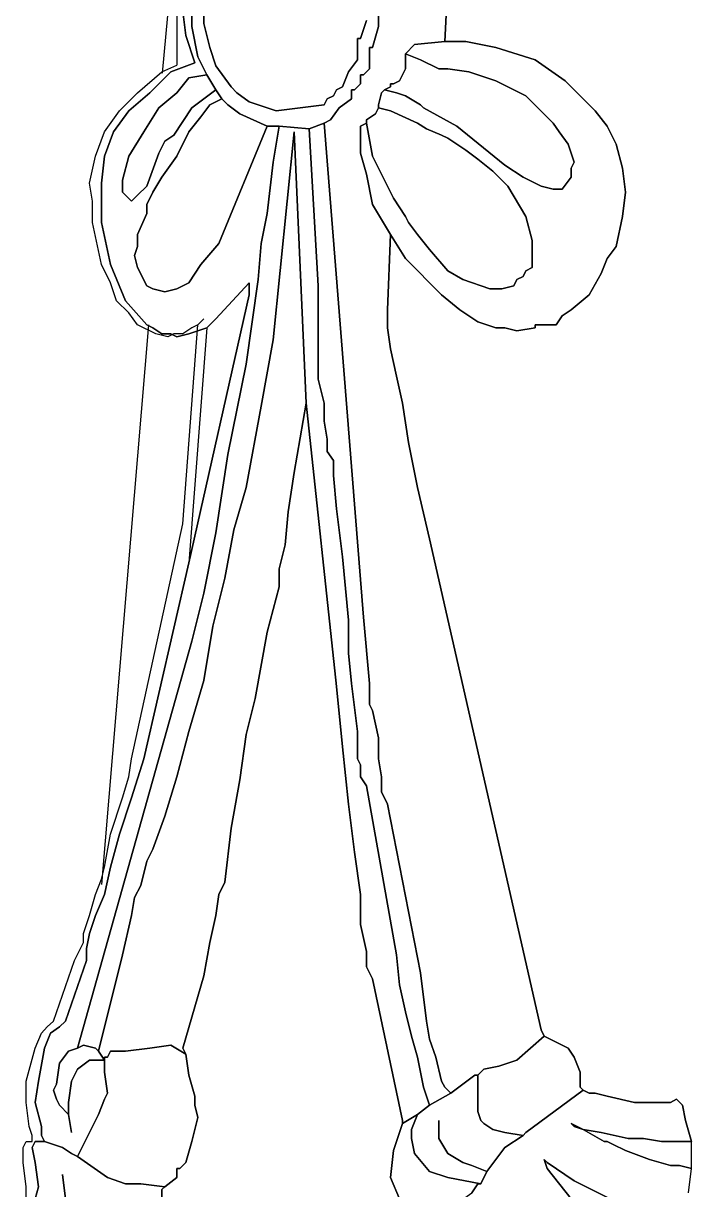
# Model space of a CAD drawing. Header units: millimetres. Extents: x 4238 to 14021, y -44 to 5418.
# Drawn here: x 12898.2 to 12964, y 1468.8 to 1584.3 of the extents above; entities that cross this region are included whole.
import ezdxf

# ---------------------------------------------------------------- set-up
doc = ezdxf.new("R2010")
doc.units = ezdxf.units.MM
doc.layers.add('cad-block.com', color=250, linetype='Continuous')

# ---------------------------------------------------------------- blocks, each defined once
blk = doc.blocks.new('Street light 3_side_cad-block.com')
at = {"color": 0}
for p, q in [((-52.4, 459.63), (-49.06, 495.31)), ((-50.98, 470.81), (-50.98, 460.41)), ((-24.11, 468.72), (-24.41, 462.75)), ((-24.41, 462.75), (-22.32, 462.75)), ((-22.32, 462.75), (-19.33, 462.16)), ((-19.33, 462.16), (-15.45, 460.96)), ((-15.45, 460.96), (-12.46, 458.87)), ((-54.86, 457.68), (-52.47, 459.77)), ((-12.46, 458.87), (-9.48, 455.89)), ((-56.65, 455.89), (-54.86, 457.68)), ((-58.14, 453.8), (-56.65, 455.89)), ((-9.48, 455.89), (-8.29, 454.39)), ((-8.29, 454.39), (-7.39, 452.6)), ((-59.04, 451.41), (-58.14, 453.8)), ((-7.39, 452.6), (-6.79, 450.21)), ((-59.64, 448.72), (-59.04, 451.41)), ((-6.79, 450.21), (-6.49, 447.83)), ((-59.34, 446.93), (-59.64, 448.72)), ((-6.49, 447.83), (-6.79, 445.44)), ((-59.34, 444.84), (-59.34, 446.93)), ((-6.79, 445.44), (-7.39, 442.45)), ((-58.44, 440.66), (-59.34, 444.84)), ((-29.78, 443.65), (-30.08, 436.18)), ((-28.29, 441.26), (-29.78, 443.65)), ((-7.39, 442.45), (-8.29, 441.26)), ((-57.55, 438.87), (-58.44, 440.66)), ((-24.71, 437.68), (-28.29, 441.26)), ((-8.29, 441.26), (-8.88, 439.77)), ((-8.88, 439.77), (-10.08, 437.68)), ((-56.95, 437.08), (-57.55, 438.87)), ((-55.75, 435.88), (-56.95, 437.08)), ((-22.91, 436.18), (-24.71, 437.68)), ((-10.08, 437.68), (-11.87, 436.18)), ((-54.86, 434.69), (-55.75, 435.88)), ((-30.08, 436.18), (-30.08, 435.88)), ((-30.08, 435.88), (-30.08, 434.39)), ((-21.12, 434.99), (-22.91, 436.18)), ((-11.87, 436.18), (-12.76, 435.59)), ((-58.42, 379.25), (-53.74, 434.69)), ((-53.07, 433.79), (-54.86, 434.69)), ((-48.89, 434.69), (-49.49, 434.39)), ((-48.29, 435.29), (-48.89, 434.69)), ((-19.33, 434.39), (-21.12, 434.99)), ((-15.45, 434.69), (-15.45, 434.39)), ((-15.15, 434.69), (-15.45, 434.69)), ((-14.55, 434.69), (-15.15, 434.69)), ((-13.36, 434.69), (-14.55, 434.69)), ((-12.76, 435.59), (-13.36, 434.69)), ((-51.87, 433.5), (-53.07, 433.79)), ((-51.28, 433.79), (-51.87, 433.5)), ((-50.98, 433.79), (-51.28, 433.79)), ((-50.38, 433.79), (-50.98, 433.79)), ((-49.49, 434.39), (-50.38, 433.79)), ((-30.08, 434.39), (-29.78, 432.3)), ((-18.44, 434.39), (-19.33, 434.39)), ((-17.24, 434.09), (-18.44, 434.39)), ((-15.45, 434.39), (-17.24, 434.09)), ((-29.78, 432.3), (-29.18, 429.61)), ((-29.18, 429.61), (-28.59, 426.93)), ((-28.59, 426.93), (-27.99, 423.05)), ((-27.99, 423.05), (-27.09, 418.57)), ((-27.09, 418.57), (-25.9, 413.49)), ((-55.46, 391.7), (-50.38, 414.99)), ((-25.9, 413.49), (-14.85, 364.83)), ((-55.75, 389.91), (-55.46, 391.7)), ((-56.35, 387.82), (-55.75, 389.91)), ((-57.55, 384.23), (-56.35, 387.82)), ((-58.14, 380.95), (-57.55, 384.23)), ((-58.44, 379.76), (-58.14, 380.95)), ((-59.04, 378.26), (-58.44, 379.76)), ((-59.64, 376.17), (-59.04, 378.26)), ((-60.23, 374.38), (-59.64, 376.17)), ((-60.53, 372.89), (-60.23, 373.49)), ((-60.23, 373.79), (-60.23, 374.38)), ((-60.23, 373.49), (-60.23, 373.79)), ((-61.13, 371.7), (-60.53, 372.89)), ((-63.22, 365.72), (-61.13, 371.7)), ((-63.82, 365.13), (-63.22, 365.72)), ((-65.01, 363.04), (-64.41, 364.53)), ((-64.41, 364.53), (-63.82, 365.13)), ((-14.85, 364.83), (-14.55, 364.23)), ((-14.55, 364.23), (-13.96, 363.93)), ((-65.91, 359.75), (-65.01, 363.04)), ((-13.96, 363.93), (-12.17, 363.04)), ((-12.17, 363.04), (-11.57, 362.14)), ((-11.57, 362.14), (-10.97, 360.65)), ((-10.97, 360.65), (-10.97, 359.16)), ((-65.91, 357.66), (-65.91, 359.75)), ((-10.97, 359.16), (-10.67, 358.86)), ((-10.67, 358.86), (-10.08, 358.56)), ((-10.08, 358.56), (-9.48, 358.56)), ((-9.48, 358.56), (-8.29, 358.26)), ((-8.29, 358.26), (-5.6, 357.66)), ((-65.61, 355.28), (-65.91, 357.66)), ((-5.6, 357.66), (-3.51, 357.66)), ((-3.51, 357.66), (-2.02, 357.66)), ((-2.02, 357.66), (-1.42, 357.96)), ((-1.42, 357.96), (-0.82, 357.37)), ((-0.82, 357.37), (-0.52, 355.87)), ((-65.31, 354.38), (-65.61, 355.28)), ((-0.52, 355.87), (0.07, 353.78)), ((-65.31, 353.78), (-65.31, 354.38))]:
    blk.add_line(p, q, dxfattribs=at)
for points in [[(-14.55, 364.23), (-14.85, 364.83), (-25.9, 413.49), (-27.09, 418.57), (-27.99, 423.05), (-28.59, 426.93), (-29.18, 429.61), (-29.78, 432.3), (-30.08, 434.39), (-30.08, 435.88), (-30.08, 436.18), (-29.78, 443.65), (-31.57, 446.63), (-32.17, 449.62), (-32.77, 451.71), (-32.77, 453.2), (-32.77, 454.39), (-32.17, 454.69), (-32.17, 454.99), (-31.27, 455.59), (-30.97, 456.19), (-30.97, 456.48), (-30.68, 457.68), (-30.38, 457.98), (-29.78, 458.28), (-29.78, 458.57), (-29.48, 458.57), (-28.89, 458.87), (-28.29, 460.07), (-28.29, 461.56), (-27.39, 462.46), (-24.41, 462.75), (-24.11, 468.72)], [(-50.38, 465.74), (-50.08, 463.35), (-49.19, 460.66), (-51.57, 459.77), (-53.66, 457.68), (-55.75, 455.89), (-57.25, 453.8), (-58.14, 451.41), (-58.44, 448.72), (-58.44, 444.84), (-57.55, 440.66), (-56.05, 437.08), (-53.96, 434.69), (-53.37, 434.39), (-52.47, 433.79), (-51.87, 433.79), (-51.57, 433.79), (-50.98, 433.5), (-49.78, 433.79), (-47.99, 434.39), (-47.1, 435.29), (-43.81, 438.87), (-43.81, 437.68), (-49.78, 411.1), (-54.26, 391.7), (-55.46, 387.82), (-56.65, 384.23), (-57.55, 380.95), (-58.14, 378.26), (-59.04, 376.17), (-59.64, 374.38), (-59.93, 372.89), (-59.93, 371.7), (-62.02, 365.72), (-62.62, 365.13), (-63.52, 364.53), (-64.11, 363.04), (-64.71, 359.75), (-65.01, 357.66), (-64.41, 355.28), (-64.41, 354.38), (-64.11, 353.78), (-62.32, 353.19), (-61.43, 352.59), (-60.83, 352.29), (-59.64, 354.68), (-58.74, 356.47), (-58.14, 357.96), (-57.84, 358.56), (-58.14, 360.65), (-58.14, 361.84), (-58.74, 361.84), (-59.64, 361.84), (-60.83, 360.95), (-61.43, 359.75), (-61.73, 357.66), (-61.73, 356.47), (-61.43, 354.68), (-61.73, 356.47), (-62.62, 357.37), (-62.92, 357.96), (-63.22, 358.86), (-62.92, 359.46), (-62.62, 361.55), (-61.73, 362.74), (-60.83, 363.04), (-49.49, 403.34), (-48.29, 408.12), (-47.1, 414.09), (-45.9, 421.85), (-44.11, 430.81), (-42.92, 439.17), (-42.62, 442.75), (-42.02, 445.74), (-41.42, 450.81), (-40.83, 454.39), (-41.13, 454.39), (-42.02, 454.39), (-46.8, 442.75), (-48.59, 440.66), (-49.78, 438.87), (-50.98, 438.27), (-52.17, 437.97), (-53.37, 438.27), (-53.96, 438.57), (-54.86, 440.36), (-55.16, 441.56), (-54.86, 442.45), (-54.86, 443.65), (-53.96, 445.74), (-53.96, 446.63), (-53.37, 447.83), (-52.47, 449.32), (-50.98, 451.41), (-49.78, 453.8), (-48.59, 455.29), (-47.69, 456.48), (-46.5, 457.08), (-47.1, 457.98), (-49.49, 456.19), (-51.28, 453.5), (-52.17, 452.9), (-52.77, 451.71), (-53.96, 448.42), (-54.86, 447.53), (-55.46, 446.93), (-56.35, 447.83), (-56.35, 449.02), (-55.75, 451.41), (-54.26, 453.8), (-52.77, 456.19), (-50.98, 457.68), (-49.78, 459.17), (-47.99, 459.47), (-48.89, 461.26), (-49.49, 464.25), (-49.49, 468.13)], [(-30.97, 466.93), (-30.97, 464.25), (-31.57, 462.16), (-31.87, 462.16), (-31.87, 461.86), (-31.87, 461.26), (-31.87, 460.07), (-32.47, 459.47), (-32.77, 459.47), (-32.77, 459.17), (-32.77, 458.57), (-33.36, 457.98), (-33.66, 457.98), (-33.66, 457.68), (-33.66, 457.08), (-34.86, 456.19), (-35.75, 454.99), (-36.35, 454.69), (-32.47, 405.73), (-31.87, 399.16), (-31.87, 397.97), (-31.87, 397.37), (-31.87, 397.07), (-31.57, 396.48), (-30.97, 393.79), (-30.97, 391.7), (-30.68, 389.91), (-30.68, 388.41), (-30.08, 387.22), (-26.8, 370.5), (-26.2, 365.72), (-25.9, 363.93), (-25.3, 362.14), (-24.71, 359.75), (-24.41, 359.16), (-23.81, 358.56), (-21.42, 360.35), (-21.12, 360.35), (-20.53, 360.95), (-19.03, 361.25), (-17.24, 361.84), (-14.55, 364.23), (-14.55, 364.23)], [(-44.71, 481.26), (-42.92, 483.06), (-40.53, 483.95), (-38.14, 484.25), (-34.86, 483.65), (-31.87, 482.76), (-28.89, 480.97), (-27.39, 479.77), (-26.2, 477.98), (-25.3, 476.19), (-24.71, 474.1), (-24.11, 468.72), (-24.41, 462.75)], [(-47.99, 434.39), (-49.78, 433.79), (-50.98, 433.5), (-51.57, 433.79), (-51.87, 433.79), (-52.47, 433.79), (-53.37, 434.39), (-53.96, 434.69), (-56.05, 437.08), (-57.55, 440.66), (-58.44, 444.84), (-58.44, 448.72), (-58.14, 451.41), (-57.25, 453.8), (-55.75, 455.89), (-53.66, 457.68), (-51.57, 459.77), (-49.19, 460.66), (-50.08, 463.35), (-50.38, 465.74)], [(-36.35, 454.69), (-35.75, 454.99), (-34.86, 456.19), (-33.66, 457.08), (-33.66, 457.68), (-33.66, 457.98), (-33.36, 457.98), (-32.77, 458.57), (-32.77, 459.17), (-32.77, 459.47), (-32.47, 459.47), (-31.87, 460.07), (-31.87, 461.26), (-31.87, 461.86), (-31.87, 462.16), (-31.57, 462.16), (-30.97, 464.25), (-30.97, 466.93)], [(-49.49, 468.13), (-49.49, 464.25), (-48.89, 461.26), (-47.99, 459.47)], [(-48.89, 461.26), (-47.99, 459.47), (-47.1, 457.98), (-46.5, 457.08), (-45.9, 456.48), (-44.71, 455.59), (-42.02, 454.39), (-41.13, 454.39), (-40.83, 454.39), (-37.84, 454.1), (-36.35, 454.69), (-35.75, 454.99), (-34.86, 456.19), (-33.66, 457.08), (-33.66, 457.68), (-33.66, 457.98), (-33.36, 457.98), (-32.77, 458.57), (-32.77, 459.17), (-32.77, 459.47), (-32.47, 459.47), (-31.87, 460.07), (-31.87, 461.26), (-31.87, 461.86), (-31.87, 462.16), (-31.57, 462.16), (-30.97, 464.25), (-30.97, 466.93)], [(-49.49, 468.13), (-49.49, 464.25), (-48.89, 461.26), (-48.89, 461.26)], [(-47.69, 462.16), (-47.1, 460.37), (-45.6, 458.28), (-45.01, 457.68), (-43.81, 456.78), (-41.13, 455.89), (-38.74, 456.19), (-36.35, 456.48), (-36.05, 457.08), (-35.45, 457.38), (-35.15, 457.98), (-34.56, 458.28), (-33.96, 459.77), (-33.06, 460.96), (-33.06, 462.16), (-33.06, 462.75), (-33.06, 463.05), (-32.77, 463.05), (-32.17, 464.84)], [(-48.29, 467.83), (-48.29, 464.55), (-47.69, 462.16)], [(-48.29, 467.83), (-48.29, 464.55), (-47.69, 462.16), (-47.1, 460.37), (-45.6, 458.28), (-45.01, 457.68), (-43.81, 456.78), (-41.13, 455.89), (-38.74, 456.19), (-36.35, 456.48), (-36.05, 457.08), (-35.45, 457.38), (-35.15, 457.98), (-34.56, 458.28), (-33.96, 459.77), (-33.06, 460.96), (-33.06, 462.16), (-33.06, 462.75), (-33.06, 463.05), (-32.77, 463.05), (-32.17, 464.84)], [(-47.69, 462.16), (-48.29, 464.55), (-48.29, 467.83)], [(-32.17, 464.84), (-32.77, 463.05), (-33.06, 463.05), (-33.06, 462.75), (-33.06, 462.16), (-33.06, 460.96), (-33.96, 459.77), (-34.56, 458.28), (-35.15, 457.98), (-35.45, 457.38), (-36.05, 457.08), (-36.35, 456.48), (-38.74, 456.19), (-41.13, 455.89), (-43.81, 456.78), (-45.01, 457.68), (-45.6, 458.28), (-47.1, 460.37), (-47.69, 462.16), (-47.69, 462.16)], [(-7.39, 452.6), (-8.29, 454.39), (-9.48, 455.89), (-12.46, 458.87), (-15.45, 460.96), (-19.33, 462.16), (-22.32, 462.75), (-24.41, 462.75), (-27.39, 462.46), (-28.29, 461.56), (-26.8, 460.96), (-25, 460.07), (-24.11, 460.07), (-22.02, 459.77), (-19.33, 458.87), (-16.35, 457.38), (-13.66, 454.69), (-13.06, 453.8), (-12.17, 452.6), (-11.57, 450.81), (-11.87, 450.21), (-11.87, 449.32), (-12.76, 448.12), (-13.66, 448.12), (-14.85, 448.42), (-16.64, 449.32), (-18.44, 450.51), (-23.21, 454.39), (-26.5, 456.19), (-26.8, 456.48), (-28.29, 457.38), (-29.18, 457.68), (-30.38, 457.98), (-30.68, 457.68), (-30.97, 456.48), (-30.97, 456.19), (-29.78, 455.89), (-27.09, 454.69), (-26.2, 454.1), (-24.71, 453.5), (-24.11, 453.2), (-23.21, 452.6), (-22.32, 452.01), (-21.12, 451.11), (-19.63, 449.92), (-19.03, 449.32), (-18.73, 449.02), (-18.14, 448.42), (-16.35, 445.44), (-15.75, 443.05), (-15.75, 441.86), (-15.75, 440.36), (-16.35, 440.06), (-16.64, 439.47), (-17.24, 439.17), (-17.54, 438.57), (-18.73, 438.27), (-19.93, 438.27), (-22.62, 439.17), (-24.11, 440.06), (-25.9, 442.15), (-27.09, 443.65), (-27.99, 444.84), (-28.29, 445.44), (-29.48, 447.23), (-31.57, 451.41), (-32.17, 454.69), (-32.77, 454.39), (-32.77, 453.2), (-32.77, 451.71), (-32.17, 449.62), (-31.57, 446.63), (-29.78, 443.65), (-28.29, 441.26), (-24.71, 437.68), (-22.91, 436.18), (-21.12, 434.99), (-19.33, 434.39), (-18.44, 434.39), (-17.24, 434.09), (-15.45, 434.39), (-15.45, 434.69), (-15.15, 434.69), (-14.55, 434.69), (-13.36, 434.69), (-12.76, 435.59), (-11.87, 436.18), (-10.08, 437.68), (-8.88, 439.77), (-8.29, 441.26), (-7.39, 442.45), (-6.79, 445.44), (-6.49, 447.83), (-6.79, 450.21), (-7.39, 452.6), (-7.39, 452.6)], [(-29.78, 443.65), (-28.29, 441.26), (-24.71, 437.68), (-22.91, 436.18), (-21.12, 434.99), (-19.33, 434.39), (-18.44, 434.39), (-17.24, 434.09), (-15.45, 434.39), (-15.45, 434.69), (-15.15, 434.69), (-14.55, 434.69), (-13.36, 434.69), (-12.76, 435.59), (-11.87, 436.18), (-10.08, 437.68), (-8.88, 439.77), (-8.29, 441.26), (-7.39, 442.45), (-6.79, 445.44), (-6.49, 447.83), (-6.79, 450.21), (-7.39, 452.6), (-8.29, 454.39), (-9.48, 455.89), (-12.46, 458.87), (-15.45, 460.96), (-19.33, 462.16), (-22.32, 462.75), (-24.41, 462.75)], [(-24.41, 462.75), (-27.39, 462.46), (-28.29, 461.56)], [(-28.29, 461.56), (-28.29, 460.07), (-28.89, 458.87), (-29.48, 458.57), (-29.78, 458.57), (-29.78, 458.28), (-30.38, 457.98)], [(-30.38, 457.98), (-29.18, 457.68), (-28.29, 457.38), (-26.8, 456.48), (-26.5, 456.19), (-23.21, 454.39), (-18.44, 450.51), (-16.64, 449.32), (-14.85, 448.42), (-13.66, 448.12), (-12.76, 448.12), (-11.87, 449.32), (-11.87, 450.21), (-11.57, 450.81), (-12.17, 452.6), (-13.06, 453.8), (-13.66, 454.69), (-16.35, 457.38), (-19.33, 458.87), (-22.02, 459.77), (-24.11, 460.07), (-25, 460.07), (-26.8, 460.96), (-28.29, 461.56)], [(-12.76, 448.12), (-11.87, 449.32), (-11.87, 450.21), (-11.57, 450.81), (-12.17, 452.6), (-13.06, 453.8), (-13.66, 454.69), (-16.35, 457.38), (-19.33, 458.87), (-22.02, 459.77), (-24.11, 460.07), (-25, 460.07), (-26.8, 460.96), (-28.29, 461.56), (-28.29, 460.07), (-28.89, 458.87), (-29.48, 458.57), (-29.78, 458.57), (-29.78, 458.28), (-30.38, 457.98), (-29.18, 457.68), (-28.29, 457.38), (-26.8, 456.48), (-26.5, 456.19), (-23.21, 454.39), (-18.44, 450.51), (-16.64, 449.32), (-14.85, 448.42), (-13.66, 448.12), (-12.76, 448.12), (-12.76, 448.12)], [(-48.89, 434.69), (-49.49, 434.39), (-50.38, 433.79), (-50.98, 433.79), (-51.28, 433.79), (-51.87, 433.5), (-53.07, 433.79), (-54.86, 434.69), (-55.75, 435.88), (-56.95, 437.08), (-57.55, 438.87), (-58.44, 440.66), (-59.34, 444.84), (-59.34, 446.93), (-59.64, 448.72), (-59.04, 451.41), (-58.14, 453.8), (-56.65, 455.89), (-54.86, 457.68), (-52.47, 459.77), (-50.98, 460.41)], [(-47.99, 459.47), (-49.78, 459.17), (-50.98, 457.68), (-52.77, 456.19), (-54.26, 453.8), (-55.75, 451.41), (-56.35, 449.02), (-56.35, 447.83), (-55.46, 446.93), (-54.86, 447.53), (-53.96, 448.42), (-52.77, 451.71), (-52.17, 452.9), (-51.28, 453.5), (-49.49, 456.19), (-47.1, 457.98)], [(-47.1, 457.98), (-47.99, 459.47), (-49.78, 459.17), (-50.98, 457.68), (-52.77, 456.19), (-54.26, 453.8), (-55.75, 451.41), (-56.35, 449.02), (-56.35, 447.83), (-55.46, 446.93), (-54.86, 447.53), (-53.96, 448.42), (-52.77, 451.71), (-52.17, 452.9), (-51.28, 453.5), (-49.49, 456.19), (-47.1, 457.98), (-47.1, 457.98)], [(-47.99, 459.47), (-47.1, 457.98)], [(-47.1, 457.98), (-46.5, 457.08)], [(-30.38, 457.98), (-30.68, 457.68), (-30.97, 456.48), (-30.97, 456.19)], [(-46.5, 457.08), (-47.69, 456.48), (-48.59, 455.29), (-49.78, 453.8), (-50.98, 451.41), (-52.47, 449.32), (-53.37, 447.83), (-53.96, 446.63), (-53.96, 445.74), (-54.86, 443.65), (-54.86, 442.45), (-55.16, 441.56), (-54.86, 440.36), (-53.96, 438.57), (-53.37, 438.27), (-52.17, 437.97), (-50.98, 438.27), (-49.78, 438.87), (-48.59, 440.66), (-46.8, 442.75), (-42.02, 454.39)], [(-42.02, 454.39), (-44.71, 455.59), (-45.9, 456.48), (-46.5, 457.08), (-47.69, 456.48), (-48.59, 455.29), (-49.78, 453.8), (-50.98, 451.41), (-52.47, 449.32), (-53.37, 447.83), (-53.96, 446.63), (-53.96, 445.74), (-54.86, 443.65), (-54.86, 442.45), (-55.16, 441.56), (-54.86, 440.36), (-53.96, 438.57), (-53.37, 438.27), (-52.17, 437.97), (-50.98, 438.27), (-49.78, 438.87), (-48.59, 440.66), (-46.8, 442.75), (-42.02, 454.39), (-42.02, 454.39)], [(-46.5, 457.08), (-45.9, 456.48), (-44.71, 455.59), (-42.02, 454.39)], [(-30.97, 456.19), (-31.27, 455.59), (-32.17, 454.99), (-32.17, 454.69)], [(-32.17, 454.69), (-31.57, 451.41), (-29.48, 447.23), (-28.29, 445.44), (-27.99, 444.84), (-27.09, 443.65), (-25.9, 442.15), (-24.11, 440.06), (-22.62, 439.17), (-19.93, 438.27), (-18.73, 438.27), (-17.54, 438.57), (-17.24, 439.17), (-16.64, 439.47), (-16.35, 440.06), (-15.75, 440.36), (-15.75, 441.86), (-15.75, 443.05), (-16.35, 445.44), (-18.14, 448.42), (-18.73, 449.02), (-19.03, 449.32), (-19.63, 449.92), (-21.12, 451.11), (-22.32, 452.01), (-23.21, 452.6), (-24.11, 453.2), (-24.71, 453.5), (-26.2, 454.1), (-27.09, 454.69), (-29.78, 455.89), (-30.97, 456.19)], [(-30.97, 456.19), (-31.27, 455.59), (-32.17, 454.99), (-32.17, 454.69), (-31.57, 451.41), (-29.48, 447.23), (-28.29, 445.44), (-27.99, 444.84), (-27.09, 443.65), (-25.9, 442.15), (-24.11, 440.06), (-22.62, 439.17), (-19.93, 438.27), (-18.73, 438.27), (-17.54, 438.57), (-17.24, 439.17), (-16.64, 439.47), (-16.35, 440.06), (-15.75, 440.36), (-15.75, 441.86), (-15.75, 443.05), (-16.35, 445.44), (-18.14, 448.42), (-18.73, 449.02), (-19.03, 449.32), (-19.63, 449.92), (-21.12, 451.11), (-22.32, 452.01), (-23.21, 452.6), (-24.11, 453.2), (-24.71, 453.5), (-26.2, 454.1), (-27.09, 454.69), (-29.78, 455.89), (-30.97, 456.19), (-30.97, 456.19)], [(-37.84, 454.1), (-40.83, 454.39), (-41.42, 450.81), (-42.02, 445.74), (-42.62, 442.75), (-42.92, 439.17), (-44.11, 430.81), (-45.9, 421.85), (-47.1, 414.09), (-48.29, 408.12), (-49.49, 403.34), (-60.83, 363.04), (-60.23, 363.34), (-59.04, 363.04), (-58.74, 362.74), (-56.35, 372.29), (-55.46, 376.17), (-55.16, 377.97), (-54.56, 379.16), (-53.96, 381.55), (-53.37, 382.74), (-52.17, 386.03), (-50.98, 389.91), (-49.78, 394.39), (-48.29, 399.46), (-47.4, 404.83), (-46.2, 409.61), (-45.31, 414.39), (-44.11, 418.57), (-42.62, 426.63), (-41.42, 433.2), (-39.33, 453.8), (-38.14, 426.93), (-35.15, 398.86), (-34.56, 392.89), (-33.96, 387.22), (-33.36, 382.44), (-32.77, 378.26), (-32.77, 375.28), (-32.17, 372.59), (-32.17, 371.1), (-31.57, 369.9), (-28.59, 355.87), (-28.59, 355.57), (-27.09, 356.47), (-25.9, 357.37), (-26.5, 359.16), (-27.09, 362.14), (-27.69, 364.23), (-28.29, 366.62), (-28.89, 369.31), (-29.18, 372.29), (-32.17, 389.01), (-32.77, 389.91), (-32.77, 391.1), (-33.06, 391.7), (-33.06, 392), (-33.06, 392.59), (-33.06, 394.39), (-33.66, 399.16), (-33.96, 402.15), (-33.96, 405.43), (-34.56, 411.7), (-35.15, 416.48), (-35.45, 419.76), (-35.45, 421.26), (-36.05, 422.15), (-36.05, 423.35), (-36.35, 425.14), (-36.35, 426.93), (-36.95, 429.32), (-36.95, 432), (-36.95, 438.57), (-37.84, 454.1), (-37.84, 454.1)], [(-40.83, 454.39), (-41.42, 450.81), (-42.02, 445.74), (-42.62, 442.75), (-42.92, 439.17), (-44.11, 430.81), (-45.9, 421.85), (-47.1, 414.09), (-48.29, 408.12), (-49.49, 403.34), (-60.83, 363.04)], [(-42.02, 454.39), (-41.13, 454.39), (-40.83, 454.39)], [(-40.83, 454.39), (-37.84, 454.1)], [(-36.35, 454.69), (-37.84, 454.1), (-36.95, 438.57), (-36.95, 432), (-36.95, 429.32), (-36.35, 426.93), (-36.35, 425.14), (-36.05, 423.35), (-36.05, 422.15), (-35.45, 421.26), (-35.45, 419.76), (-35.15, 416.48), (-34.56, 411.7), (-33.96, 405.43), (-33.96, 402.15), (-33.66, 399.16), (-33.06, 394.39), (-33.06, 392.59), (-33.06, 392), (-33.06, 391.7), (-32.77, 391.1), (-32.77, 389.91), (-32.17, 389.01), (-29.18, 372.29), (-28.89, 369.31), (-28.29, 366.62), (-27.69, 364.23), (-27.09, 362.14), (-26.5, 359.16), (-25.9, 357.37), (-23.81, 358.56), (-24.41, 359.16), (-24.71, 359.75), (-25.3, 362.14), (-25.9, 363.93), (-26.2, 365.72), (-26.8, 370.5), (-30.08, 387.22), (-30.68, 388.41), (-30.68, 389.91), (-30.97, 391.7), (-30.97, 393.79), (-31.57, 396.48), (-31.87, 397.07), (-31.87, 397.37), (-31.87, 397.97), (-31.87, 399.16), (-32.47, 405.73), (-36.35, 454.69), (-36.35, 454.69)], [(-37.84, 454.1), (-36.35, 454.69)], [(-23.81, 358.56), (-24.41, 359.16), (-24.71, 359.75), (-25.3, 362.14), (-25.9, 363.93), (-26.2, 365.72), (-26.8, 370.5), (-30.08, 387.22), (-30.68, 388.41), (-30.68, 389.91), (-30.97, 391.7), (-30.97, 393.79), (-31.57, 396.48), (-31.87, 397.07), (-31.87, 397.37), (-31.87, 397.97), (-31.87, 399.16), (-32.47, 405.73), (-36.35, 454.69)], [(-32.17, 454.69), (-32.77, 454.39), (-32.77, 453.2), (-32.77, 451.71), (-32.17, 449.62), (-31.57, 446.63), (-29.78, 443.65)], [(-58.74, 362.74), (-56.35, 372.29), (-55.46, 376.17), (-55.16, 377.97), (-54.56, 379.16), (-53.96, 381.55), (-53.37, 382.74), (-52.17, 386.03), (-50.98, 389.91), (-49.78, 394.39), (-48.29, 399.46), (-47.4, 404.83), (-46.2, 409.61), (-45.31, 414.39), (-44.11, 418.57), (-42.62, 426.63), (-41.42, 433.2), (-39.33, 453.8), (-38.14, 426.93)], [(-39.33, 420.06), (-38.14, 426.93), (-39.33, 453.8), (-41.42, 433.2), (-42.62, 426.63), (-44.11, 418.57), (-45.31, 414.39), (-46.2, 409.61), (-47.4, 404.83), (-48.29, 399.46), (-49.78, 394.39), (-50.98, 389.91), (-52.17, 386.03), (-53.37, 382.74), (-53.96, 381.55), (-54.56, 379.16), (-55.16, 377.97), (-55.46, 376.17), (-56.35, 372.29), (-58.74, 362.74), (-58.14, 361.84), (-58.14, 362.14), (-57.84, 362.14), (-57.55, 362.74), (-56.05, 362.74), (-53.66, 363.04), (-51.57, 363.34), (-50.08, 362.44), (-50.38, 363.04), (-48.29, 370.2), (-47.69, 373.49), (-47.1, 376.17), (-46.8, 378.26), (-46.2, 379.46), (-45.6, 384.83), (-44.71, 389.61), (-44.11, 394.09), (-43.22, 397.67), (-42.02, 404.24), (-40.83, 408.72), (-40.83, 410.51), (-40.23, 412.9), (-39.93, 416.18), (-39.33, 420.06), (-39.33, 420.06)], [(-37.84, 454.1), (-36.95, 438.57), (-36.95, 432), (-36.95, 429.32), (-36.35, 426.93), (-36.35, 425.14), (-36.05, 423.35), (-36.05, 422.15), (-35.45, 421.26), (-35.45, 419.76), (-35.15, 416.48), (-34.56, 411.7), (-33.96, 405.43), (-33.96, 402.15), (-33.66, 399.16), (-33.06, 394.39), (-33.06, 392.59), (-33.06, 392), (-33.06, 391.7), (-32.77, 391.1), (-32.77, 389.91), (-32.17, 389.01), (-29.18, 372.29), (-28.89, 369.31), (-28.29, 366.62), (-27.69, 364.23), (-27.09, 362.14), (-26.5, 359.16), (-25.9, 357.37)], [(-29.78, 443.65), (-30.08, 436.18), (-30.08, 435.88), (-30.08, 434.39), (-29.78, 432.3), (-29.18, 429.61), (-28.59, 426.93), (-27.99, 423.05), (-27.09, 418.57), (-25.9, 413.49), (-14.85, 364.83), (-14.55, 364.23)], [(-49.78, 411.1), (-43.81, 437.68), (-43.81, 438.87), (-47.1, 435.29), (-47.99, 434.39)], [(-43.81, 437.68), (-43.81, 438.87), (-47.1, 435.29), (-47.99, 434.39), (-49.78, 411.1), (-43.81, 437.68), (-43.81, 437.68)], [(-50.38, 414.99), (-48.89, 434.69)], [(-47.99, 434.39), (-49.78, 411.1)], [(-38.14, 426.93), (-39.33, 420.06), (-39.93, 416.18), (-40.23, 412.9), (-40.83, 410.51), (-40.83, 408.72), (-42.02, 404.24), (-43.22, 397.67), (-44.11, 394.09), (-44.71, 389.61), (-45.6, 384.83), (-46.2, 379.46), (-46.8, 378.26), (-47.1, 376.17), (-47.69, 373.49), (-48.29, 370.2), (-50.38, 363.04), (-50.08, 362.44), (-49.78, 360.35), (-49.19, 358.26), (-49.19, 357.37), (-48.89, 356.17), (-49.49, 353.78), (-50.08, 351.69), (-50.68, 351.1), (-50.98, 351.1), (-50.98, 350.8), (-50.98, 350.2), (-52.17, 349.3), (-52.47, 349.01), (-52.47, 348.11)], [(-28.89, 348.11), (-29.78, 350.2), (-29.48, 352.89), (-28.59, 355.57), (-28.59, 355.87), (-31.57, 369.9), (-32.17, 371.1), (-32.17, 372.59), (-32.77, 375.28), (-32.77, 378.26), (-33.36, 382.44), (-33.96, 387.22), (-34.56, 392.89), (-35.15, 398.86), (-38.14, 426.93), (-38.14, 426.93)], [(-50.08, 362.44), (-50.38, 363.04), (-48.29, 370.2), (-47.69, 373.49), (-47.1, 376.17), (-46.8, 378.26), (-46.2, 379.46), (-45.6, 384.83), (-44.71, 389.61), (-44.11, 394.09), (-43.22, 397.67), (-42.02, 404.24), (-40.83, 408.72), (-40.83, 410.51), (-40.23, 412.9), (-39.93, 416.18), (-39.33, 420.06), (-38.14, 426.93)], [(-38.14, 426.93), (-35.15, 398.86), (-34.56, 392.89), (-33.96, 387.22), (-33.36, 382.44), (-32.77, 378.26), (-32.77, 375.28), (-32.17, 372.59), (-32.17, 371.1), (-31.57, 369.9), (-28.59, 355.87), (-28.59, 355.57)], [(-65.31, 353.78), (-65.31, 354.38), (-65.61, 355.28), (-65.91, 357.66), (-65.91, 359.75), (-65.01, 363.04), (-64.41, 364.53), (-63.82, 365.13), (-63.22, 365.72), (-61.13, 371.7), (-60.53, 372.89), (-60.23, 373.49), (-60.23, 373.79), (-60.23, 374.38), (-59.64, 376.17), (-59.04, 378.26), (-58.44, 379.76), (-58.14, 380.95), (-57.55, 384.23), (-56.35, 387.82), (-55.75, 389.91), (-55.46, 391.7), (-50.38, 414.99)], [(-64.11, 353.78), (-64.41, 354.38), (-64.41, 355.28), (-65.01, 357.66), (-64.71, 359.75), (-64.11, 363.04), (-63.52, 364.53), (-62.62, 365.13), (-62.02, 365.72), (-59.93, 371.7), (-59.93, 372.89), (-59.64, 374.38), (-59.04, 376.17), (-58.14, 378.26), (-57.55, 380.95), (-56.65, 384.23), (-55.46, 387.82), (-54.26, 391.7), (-49.78, 411.1)], [(-10.97, 360.65), (-11.57, 362.14), (-12.17, 363.04), (-13.96, 363.93), (-14.55, 364.23), (-17.24, 361.84), (-19.03, 361.25), (-20.53, 360.95), (-21.12, 360.35), (-21.12, 358.26), (-21.12, 356.77), (-20.82, 355.87), (-20.53, 355.57), (-19.63, 354.98), (-18.44, 354.68), (-16.64, 354.38), (-16.35, 354.68), (-10.67, 358.86), (-10.97, 359.16), (-10.97, 360.65), (-10.97, 360.65)], [(-14.55, 364.23), (-17.24, 361.84), (-19.03, 361.25), (-20.53, 360.95), (-21.12, 360.35)], [(-14.55, 364.23), (-13.96, 363.93), (-12.17, 363.04), (-11.57, 362.14), (-10.97, 360.65), (-10.97, 359.16), (-10.67, 358.86)], [(-58.14, 361.84), (-58.74, 362.74), (-59.04, 363.04), (-60.23, 363.34), (-60.83, 363.04), (-61.73, 362.74), (-62.62, 361.55), (-62.92, 359.46), (-63.22, 358.86), (-62.92, 357.96), (-62.62, 357.37), (-61.73, 356.47), (-61.73, 357.66), (-61.43, 359.75), (-60.83, 360.95), (-59.64, 361.84), (-58.74, 361.84), (-58.14, 361.84), (-58.14, 361.84)], [(-61.73, 356.47), (-62.62, 357.37), (-62.92, 357.96), (-63.22, 358.86), (-62.92, 359.46), (-62.62, 361.55), (-61.73, 362.74), (-60.83, 363.04)], [(-57.84, 362.14), (-58.14, 362.14), (-58.14, 361.84), (-58.14, 360.65), (-57.84, 358.56), (-58.14, 357.96), (-58.74, 356.47), (-59.64, 354.68), (-60.83, 352.29), (-57.84, 350.2), (-56.05, 349.6), (-54.56, 349.6), (-52.17, 349.3), (-50.98, 350.2), (-50.98, 350.8), (-50.98, 351.1), (-50.68, 351.1), (-50.08, 351.69), (-49.49, 353.78), (-48.89, 356.17), (-49.19, 357.37), (-49.19, 358.26), (-49.78, 360.35), (-50.08, 362.44), (-51.57, 363.34), (-53.66, 363.04), (-56.05, 362.74), (-57.55, 362.74), (-57.84, 362.14), (-57.84, 362.14)], [(-60.83, 363.04), (-60.23, 363.34), (-59.04, 363.04), (-58.74, 362.74)], [(-58.14, 361.84), (-58.14, 362.14), (-57.84, 362.14), (-57.55, 362.74), (-56.05, 362.74), (-53.66, 363.04), (-51.57, 363.34), (-50.08, 362.44)], [(-61.73, 356.47), (-61.73, 357.66), (-61.43, 359.75), (-60.83, 360.95), (-59.64, 361.84), (-58.74, 361.84), (-58.14, 361.84)], [(-58.14, 361.84), (-58.14, 360.65), (-57.84, 358.56), (-58.14, 357.96), (-58.74, 356.47), (-59.64, 354.68), (-60.83, 352.29)], [(-58.74, 362.74), (-58.14, 361.84)], [(-52.17, 349.3), (-50.98, 350.2), (-50.98, 350.8), (-50.98, 351.1), (-50.68, 351.1), (-50.08, 351.69), (-49.49, 353.78), (-48.89, 356.17), (-49.19, 357.37), (-49.19, 358.26), (-49.78, 360.35), (-50.08, 362.44)], [(-21.12, 360.35), (-21.42, 360.35), (-23.81, 358.56), (-25.9, 357.37), (-27.09, 356.47), (-27.69, 354.98), (-27.69, 354.08), (-27.39, 352.59), (-25.9, 350.8), (-24.11, 350.2), (-20.82, 349.6), (-20.23, 350.8), (-21.72, 351.39), (-22.62, 351.69), (-24.11, 352.59), (-25, 354.08), (-25, 355.87), (-25, 354.08), (-24.11, 352.59), (-22.62, 351.69), (-21.72, 351.39), (-20.23, 350.8), (-18.44, 353.19), (-16.64, 354.38), (-18.44, 354.68), (-19.63, 354.98), (-20.53, 355.57), (-20.82, 355.87), (-21.12, 356.77), (-21.12, 358.26), (-21.12, 360.35), (-21.12, 360.35)], [(-21.12, 360.35), (-21.42, 360.35), (-23.81, 358.56)], [(-21.12, 360.35), (-21.12, 358.26), (-21.12, 356.77), (-20.82, 355.87), (-20.53, 355.57), (-19.63, 354.98), (-18.44, 354.68), (-16.64, 354.38)], [(-23.81, 358.56), (-25.9, 357.37)], [(-2.02, 357.66), (-3.51, 357.66), (-5.6, 357.66), (-8.29, 358.26), (-9.48, 358.56), (-10.08, 358.56), (-10.67, 358.86), (-16.35, 354.68), (-16.64, 354.38), (-18.44, 353.19), (-20.23, 350.8), (-20.82, 349.6), (-21.12, 349.6), (-21.72, 348.71)], [(-11.87, 348.11), (-14.26, 351.1), (-14.55, 351.99), (-14.26, 351.69), (-11.57, 349.9), (-7.99, 348.11)], [(-0.22, 348.71), (0.07, 351.1), (-1.12, 351.39), (-2.02, 351.39), (-4.11, 351.99), (-6.49, 352.89), (-7.69, 353.48), (-8.29, 353.78), (-8.58, 353.78), (-10.67, 354.98), (-11.57, 355.28), (-11.87, 355.57), (-11.27, 355.28), (-10.67, 354.98), (-8.88, 354.68), (-6.2, 354.08), (-4.7, 354.08), (-2.91, 353.78), (0.07, 353.78), (-0.52, 355.87), (-0.82, 357.37), (-1.42, 357.96), (-2.02, 357.66), (-2.02, 357.66)], [(-10.67, 358.86), (-16.35, 354.68), (-16.64, 354.38)], [(-10.67, 358.86), (-10.08, 358.56), (-9.48, 358.56), (-8.29, 358.26), (-5.6, 357.66), (-3.51, 357.66), (-2.02, 357.66), (-1.42, 357.96), (-0.82, 357.37), (-0.52, 355.87), (0.07, 353.78)], [(-25.9, 357.37), (-27.09, 356.47)], [(-61.43, 354.68), (-61.73, 356.47)], [(-27.69, 354.08), (-27.69, 354.98), (-27.09, 356.47), (-28.59, 355.57), (-29.48, 352.89), (-29.78, 350.2), (-28.89, 348.11), (-27.69, 347.21), (-26.2, 346.32), (-25, 345.72), (-23.81, 347.21), (-21.72, 348.71), (-21.12, 349.6), (-20.82, 349.6), (-24.11, 350.2), (-25.9, 350.8), (-27.39, 352.59), (-27.69, 354.08), (-27.69, 354.08)], [(-27.09, 356.47), (-28.59, 355.57)], [(-27.09, 356.47), (-27.69, 354.98), (-27.69, 354.08), (-27.39, 352.59), (-25.9, 350.8), (-24.11, 350.2), (-20.82, 349.6)], [(-28.59, 355.57), (-29.48, 352.89), (-29.78, 350.2), (-28.89, 348.11), (-27.69, 347.21), (-26.2, 346.32), (-25, 345.72)], [(-25, 355.87), (-25, 354.08), (-24.11, 352.59), (-22.62, 351.69), (-21.72, 351.39), (-20.23, 350.8)], [(-10.67, 354.98), (-11.57, 355.28), (-11.87, 355.57), (-11.27, 355.28), (-10.67, 354.98)], [(-11.27, 355.28), (-11.87, 355.57), (-11.57, 355.28), (-10.67, 354.98), (-11.27, 355.28), (-11.27, 355.28)], [(0.07, 353.78), (-2.91, 353.78), (-4.7, 354.08), (-6.2, 354.08), (-8.88, 354.68), (-10.67, 354.98)], [(-10.67, 354.98), (-8.58, 353.78), (-8.29, 353.78), (-7.69, 353.48), (-6.49, 352.89), (-4.11, 351.99), (-2.02, 351.39), (-1.12, 351.39), (0.07, 351.1)], [(-10.67, 354.98), (-8.58, 353.78), (-8.29, 353.78), (-7.69, 353.48), (-6.49, 352.89), (-4.11, 351.99), (-2.02, 351.39), (-1.12, 351.39), (0.07, 351.1), (0.07, 353.78), (-2.91, 353.78), (-4.7, 354.08), (-6.2, 354.08), (-8.88, 354.68), (-10.67, 354.98), (-10.67, 354.98)], [(-65.91, 348.11), (-65.91, 349.3), (-66.2, 351.69), (-66.2, 352.89), (-66.2, 353.19), (-65.91, 353.78), (-65.31, 353.78)], [(-61.43, 352.59), (-62.32, 353.19), (-64.11, 353.78), (-65.01, 353.78), (-65.31, 353.19), (-65.01, 351.69), (-64.71, 349.3), (-65.01, 348.11)], [(-62.02, 348.11), (-62.32, 350.5), (-62.02, 348.11)], [(-52.47, 348.11), (-52.47, 349.01), (-52.17, 349.3), (-54.56, 349.6), (-56.05, 349.6), (-57.84, 350.2), (-60.83, 352.29), (-61.43, 352.59), (-61.43, 352.59)], [(-65.01, 348.11), (-64.71, 349.3), (-65.01, 351.69), (-65.31, 353.19), (-65.01, 353.78), (-64.11, 353.78)], [(-64.11, 353.78), (-62.32, 353.19), (-61.43, 352.59), (-60.83, 352.29)], [(-16.64, 354.38), (-18.44, 353.19), (-20.23, 350.8)], [(-60.83, 352.29), (-57.84, 350.2), (-56.05, 349.6), (-54.56, 349.6), (-52.17, 349.3)], [(-0.22, 345.42), (-2.31, 346.02), (-4.11, 346.32), (-5.3, 346.92), (-5.9, 347.21), (-6.2, 347.21), (-7.99, 348.11), (-11.57, 349.9), (-14.26, 351.69), (-14.55, 351.99), (-14.26, 351.1), (-11.87, 348.11), (-9.48, 346.02), (-7.09, 344.53), (-4.7, 343.63), (-2.02, 342.74), (-0.22, 342.44)], [(-14.26, 351.69), (-14.55, 351.99), (-14.26, 351.1), (-11.87, 348.11), (-9.48, 346.02), (-7.09, 344.53), (-4.7, 343.63), (-2.02, 342.74), (-0.22, 342.44), (-0.22, 344.53), (-0.22, 345.42), (-2.31, 346.02), (-4.11, 346.32), (-5.3, 346.92), (-5.9, 347.21), (-6.2, 347.21), (-7.99, 348.11), (-11.57, 349.9), (-14.26, 351.69), (-14.26, 351.69)], [(-62.32, 350.5), (-62.02, 348.11), (-61.43, 346.02), (-61.43, 345.72), (-60.53, 345.42), (-57.25, 344.83), (-55.46, 345.12), (-54.56, 345.12), (-53.66, 344.23)], [(-20.23, 350.8), (-20.82, 349.6)], [(-53.66, 344.23), (-53.66, 344.83), (-52.77, 346.62), (-52.47, 348.11), (-52.47, 349.01), (-52.17, 349.3)], [(-20.82, 349.6), (-21.12, 349.6), (-21.72, 348.71)]]:
    blk.add_lwpolyline(points, dxfattribs=at)

msp = doc.modelspace()

# ---------------------------------------------------------------- block references
at = {"layer": 'cad-block.com'}
msp.add_blockref('Street light 3_side_cad-block.com', (12964.44, 1119.78), dxfattribs=at)

doc.saveas('drawing.dxf')
